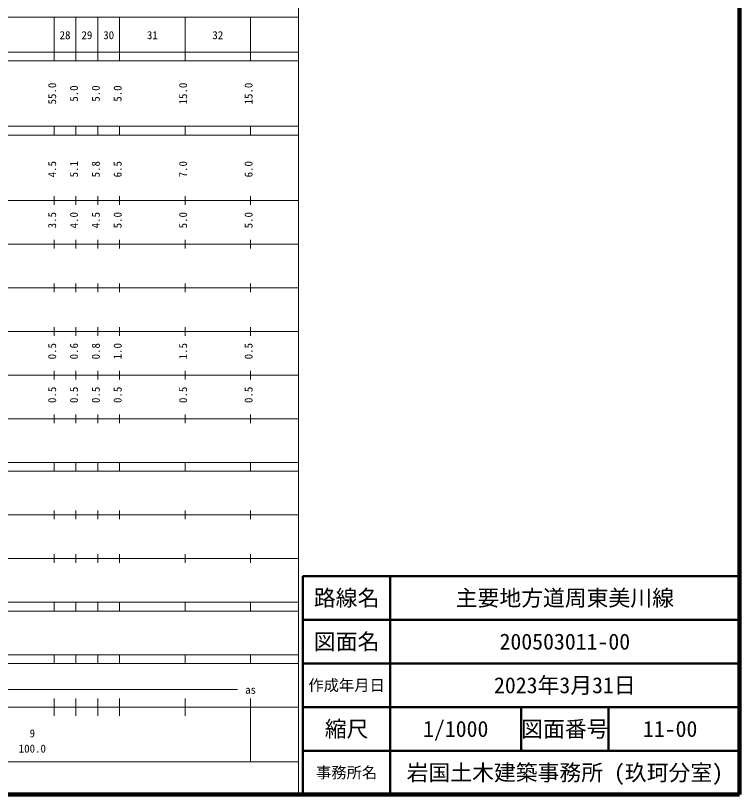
# Model space of a CAD drawing. Units: millimetres on the paper, enlarged 1000 times. Extents: x 40000 to 680000, y 20000 to 380000.
# Drawn here: x 514160 to 680000, y 20000 to 198357 of the extents above; entities that cross this region are included whole.
import ezdxf
from ezdxf.enums import TextEntityAlignment as Align

# ---------------------------------------------------------------- set-up
doc = ezdxf.new("R2010")
doc.units = ezdxf.units.MM
doc.header["$LTSCALE"] = 1000
for name, color, linetype, lineweight in [('M-TTL', 2, 'Continuous', 140), ('M-TTL-BAND', 7, 'Continuous', 13), ('M-TTL-FRAM', 2, 'Continuous', 50), ('M-TTL-LINE', 7, 'Continuous', 50)]:
    doc.layers.add(name, color=color, linetype=linetype, lineweight=lineweight)
doc.layers.add('M-TTL-TXT', color=7, linetype='Continuous')
doc.styles.add('ＭＳ ゴシック', font='')
doc.styles.get('ＭＳ ゴシック').set_extended_font_data('MS Gothic')

msp = doc.modelspace()

# ---------------------------------------------------------------- linework, layer by layer
at = {"layer": 'M-TTL'}
for p, q in [((680000, 20000), (680000, 380000)), ((40000, 20000), (680000, 20000))]:
    msp.add_line(p, q, dxfattribs=at)
at = {"layer": 'M-TTL-BAND'}
for p, q in [((579000, 20000), (579000, 370000)), ((68000, 198000), (579000, 198000)), ((523000, 188000), (523000, 198000)), ((528000, 188000), (528000, 198000)), ((533000, 188000), (533000, 198000)), ((538000, 188000), (538000, 198000)), ((553000, 188000), (553000, 198000)), ((568000, 188000), (568000, 198000)), ((40000, 190000), (579000, 190000)), ((40000, 188000), (579000, 188000)), ((40000, 173000), (579000, 173000)), ((523000, 171000), (523000, 173000)), ((528000, 171000), (528000, 173000)), ((533000, 171000), (533000, 173000)), ((538000, 171000), (538000, 173000)), ((553000, 171000), (553000, 173000)), ((568000, 171000), (568000, 173000)), ((40000, 171000), (579000, 171000)), ((523000, 155000), (523000, 157000)), ((528000, 155000), (528000, 157000)), ((533000, 155000), (533000, 157000)), ((538000, 155000), (538000, 157000)), ((553000, 155000), (553000, 157000)), ((568000, 155000), (568000, 157000)), ((40000, 156000), (579000, 156000)), ((523000, 145000), (523000, 147000)), ((528000, 145000), (528000, 147000)), ((533000, 145000), (533000, 147000)), ((538000, 145000), (538000, 147000)), ((553000, 145000), (553000, 147000)), ((568000, 145000), (568000, 147000)), ((46000, 146000), (579000, 146000)), ((52000, 136000), (579000, 136000)), ((523000, 135000), (523000, 137000)), ((528000, 135000), (528000, 137000)), ((533000, 135000), (533000, 137000)), ((538000, 135000), (538000, 137000)), ((553000, 135000), (553000, 137000)), ((568000, 135000), (568000, 137000)), ((523000, 125000), (523000, 127000)), ((528000, 125000), (528000, 127000)), ((533000, 125000), (533000, 127000)), ((538000, 125000), (538000, 127000)), ((553000, 125000), (553000, 127000)), ((568000, 125000), (568000, 127000)), ((46000, 126000), (579000, 126000)), ((52000, 116000), (579000, 116000)), ((523000, 115000), (523000, 117000)), ((528000, 115000), (528000, 117000)), ((533000, 115000), (533000, 117000)), ((538000, 115000), (538000, 117000)), ((553000, 115000), (553000, 117000)), ((568000, 115000), (568000, 117000)), ((46000, 106000), (579000, 106000)), ((523000, 105000), (523000, 107000)), ((528000, 105000), (528000, 107000)), ((533000, 105000), (533000, 107000)), ((538000, 105000), (538000, 107000)), ((553000, 105000), (553000, 107000)), ((568000, 105000), (568000, 107000)), ((40000, 96000), (579000, 96000)), ((523000, 94000), (523000, 96000)), ((528000, 94000), (528000, 96000)), ((533000, 94000), (533000, 96000)), ((538000, 94000), (538000, 96000)), ((553000, 94000), (553000, 96000)), ((568000, 94000), (568000, 96000)), ((40000, 94000), (579000, 94000)), ((49000, 84000), (579000, 84000)), ((523000, 83000), (523000, 85000)), ((528000, 83000), (528000, 85000)), ((533000, 83000), (533000, 85000)), ((538000, 83000), (538000, 85000)), ((553000, 83000), (553000, 85000)), ((568000, 83000), (568000, 85000)), ((523000, 73000), (523000, 75000)), ((528000, 73000), (528000, 75000)), ((533000, 73000), (533000, 75000)), ((538000, 73000), (538000, 75000)), ((553000, 73000), (553000, 75000)), ((568000, 73000), (568000, 75000)), ((40000, 74000), (579000, 74000)), ((40000, 64000), (579000, 64000)), ((523000, 62000), (523000, 64000)), ((528000, 62000), (528000, 64000)), ((533000, 62000), (533000, 64000)), ((538000, 62000), (538000, 64000)), ((553000, 62000), (553000, 64000)), ((568000, 62000), (568000, 64000)), ((40000, 62000), (579000, 62000)), ((40000, 52000), (579000, 52000)), ((523000, 50000), (523000, 52000)), ((528000, 50000), (528000, 52000)), ((533000, 50000), (533000, 52000)), ((538000, 50000), (538000, 52000)), ((553000, 50000), (553000, 52000)), ((568000, 50000), (568000, 52000)), ((40000, 50000), (579000, 50000)), ((421500, 44000), (565000, 44000)), ((523000, 38000), (523000, 42000)), ((528000, 38000), (528000, 42000)), ((533000, 38000), (533000, 42000)), ((538000, 38000), (538000, 42000)), ((553000, 38000), (553000, 42000)), ((568000, 27500), (568000, 42000)), ((40000, 40000), (579000, 40000)), ((68000, 27500), (579000, 27500))]:
    msp.add_line(p, q, dxfattribs=at)
at = {"layer": 'M-TTL-FRAM'}
for p, q in [((680000, 70000), (580000, 70000)), ((580000, 70000), (580000, 20000))]:
    msp.add_line(p, q, dxfattribs=at)
at = {"layer": 'M-TTL-LINE'}
for p, q in [((600000, 70000), (600000, 20000)), ((680000, 60000), (580000, 60000)), ((680000, 50000), (580000, 50000)), ((680000, 40000), (580000, 40000)), ((630000, 40000), (630000, 30000)), ((650000, 40000), (650000, 30000)), ((680000, 30000), (580000, 30000))]:
    msp.add_line(p, q, dxfattribs=at)

# ---------------------------------------------------------------- texts
at = {"layer": 'M-TTL-BAND', "style": 'ＭＳ ゴシック'}
for s, p in [('28', (525500, 192405)), ('29', (530500, 192405)), ('30', (535500, 192405)), ('31', (545500, 192405)), ('32', (560500, 192405)), ('as', (568000, 42500)), ('9', (518000, 32523)), ('100.0', (518000, 29033))]:
    msp.add_text(s, height=1833, dxfattribs=at).set_placement(p, align=Align.BOTTOM_CENTER)
for s, p in [('55.0', (524000, 180500)), ('5.0', (529000, 180500)), ('5.0', (534000, 180500)), ('5.0', (539000, 180500)), ('15.0', (554000, 180500)), ('15.0', (569000, 180500)), ('4.5', (524000, 163174)), ('5.1', (529000, 163174)), ('5.8', (534000, 163174)), ('6.5', (539000, 163174)), ('7.0', (554000, 163174)), ('6.0', (569000, 163174)), ('3.5', (524000, 151500)), ('4.0', (529000, 151500)), ('4.5', (534000, 151500)), ('5.0', (539000, 151500)), ('5.0', (554000, 151500)), ('5.0', (569000, 151500)), ('0.5', (524000, 121500)), ('0.6', (529000, 121500)), ('0.8', (534000, 121500)), ('1.0', (539000, 121500)), ('1.5', (554000, 121500)), ('0.5', (569000, 121500)), ('0.5', (524000, 111500)), ('0.5', (529000, 111500)), ('0.5', (534000, 111500)), ('0.5', (539000, 111500)), ('0.5', (554000, 111500)), ('0.5', (569000, 111500))]:
    msp.add_text(s, height=1833, rotation=90, dxfattribs=at).set_placement(p, align=Align.BOTTOM_CENTER)
at = {"layer": 'M-TTL-TXT', "style": 'ＭＳ ゴシック'}
for s, height, p in [('路線名', 3666, (590000, 65000)), ('路線名', 3666, (590000, 65000)), ('主要地方道周東美川線', 3666, (640000, 65000)), ('図面名', 3666, (590000, 55000)), ('図面名', 3666, (590000, 55000)), ('200503011-00', 3666, (640000, 55000)), ('作成年月日', 2566, (590000, 45000)), ('作成年月日', 2566, (590000, 45000)), ('2023年3月31日', 3666, (640000, 45000)), ('縮尺', 3666, (590000, 35000)), ('縮尺', 3666, (590000, 35000)), ('1/1000', 3666, (615000, 35000)), ('図面番号', 3666, (640000, 35000)), ('図面番号', 3666, (640000, 35000)), ('11-00', 3666, (664125, 35000)), ('岩国土木建築事務所 (玖珂分室)', 3666, (640000, 25000)), ('事務所名', 2566, (590000, 25000)), ('事務所名', 2566, (590000, 25000))]:
    msp.add_text(s, height=height, dxfattribs=at).set_placement(p, align=Align.MIDDLE_CENTER)

doc.saveas('drawing.dxf')
